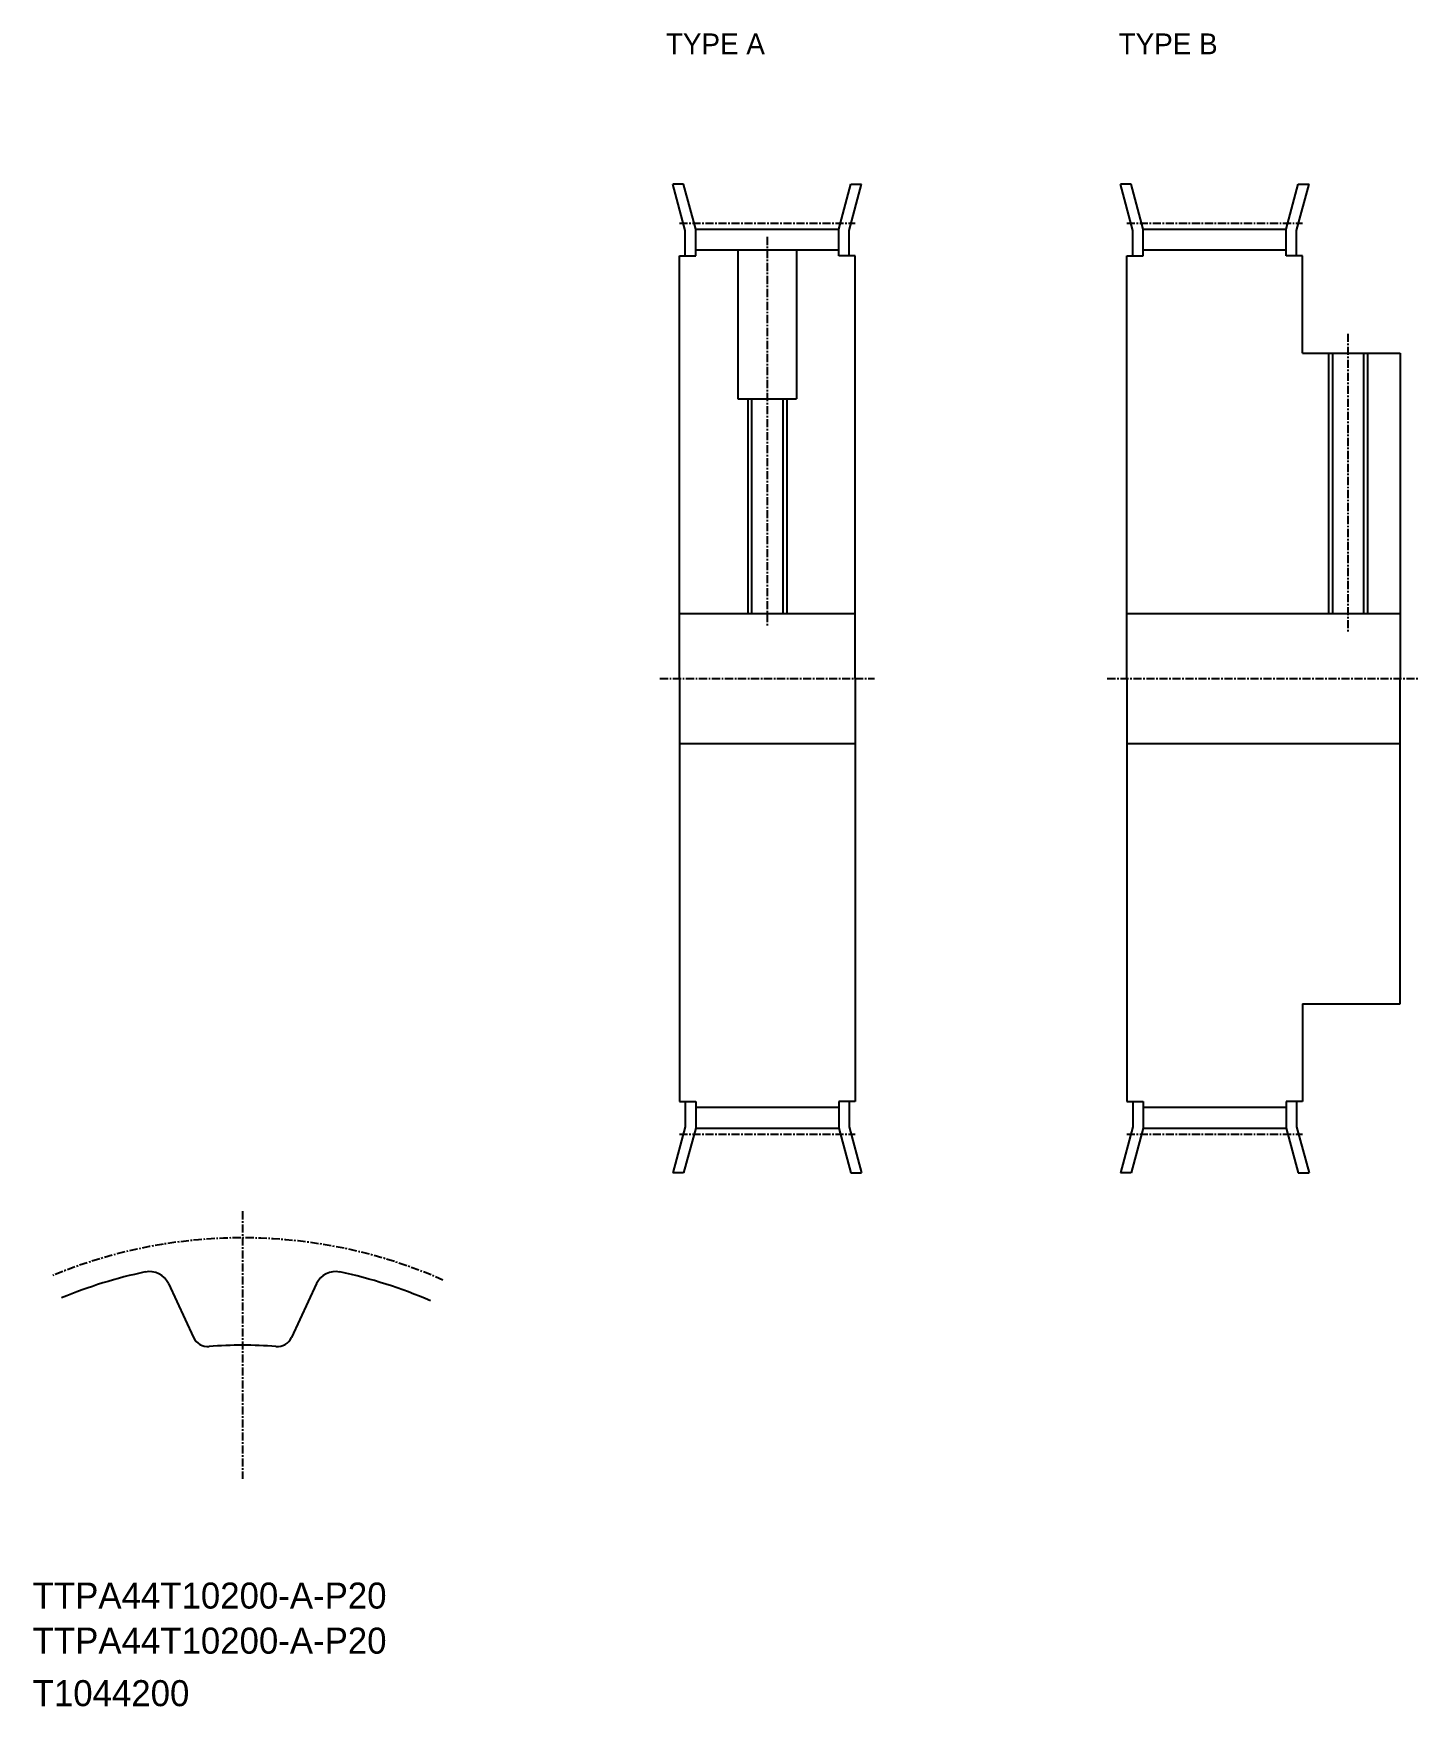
# Model space of a CAD drawing. Extents: x 10 to 223, y 10 to 267.
import ezdxf

# ---------------------------------------------------------------- set-up
doc = ezdxf.new("R2010")
doc.units = 0
doc.linetypes.add('CENTER', pattern=[2, 1.25, -0.25, 0.25, -0.25])
doc.layers.get('0').update_dxf_attribs({"linetype": 'CONTINUOUS'})
doc.layers.add('CENTER', color=1, linetype='CENTER')

msp = doc.modelspace()

# ---------------------------------------------------------------- linework, layer by layer
at = {"color": 7, "linetype": 'CONTINUOUS'}
for p, q in [((110.34, 236.86), (108.43, 243.97)), ((110.09, 243.97), (108.43, 243.97)), ((111.94, 237.07), (110.09, 243.97)), ((133.94, 237.07), (135.78, 243.97)), ((135.54, 236.86), (137.44, 243.97)), ((135.78, 243.97), (137.44, 243.97)), ((179.13, 236.86), (177.23, 243.97)), ((178.88, 243.97), (177.23, 243.97)), ((180.73, 237.07), (178.88, 243.97)), ((202.73, 237.07), (204.58, 243.97)), ((204.33, 236.86), (206.24, 243.97)), ((204.58, 243.97), (206.24, 243.97)), ((110.34, 232.97), (110.34, 236.86)), ((111.94, 232.97), (111.94, 237.07)), ((111.94, 237.07), (133.94, 237.07)), ((133.94, 232.97), (133.94, 237.07)), ((135.54, 232.97), (135.54, 236.86)), ((179.13, 232.97), (179.13, 236.86)), ((180.73, 237.07), (202.73, 237.07)), ((180.73, 232.97), (180.73, 237.07)), ((202.73, 232.97), (202.73, 237.07)), ((204.33, 232.97), (204.33, 236.86)), ((109.44, 167.97), (109.44, 232.97)), ((109.44, 232.97), (111.94, 232.97)), ((111.94, 233.87), (133.94, 233.87)), ((118.44, 233.87), (118.44, 210.97)), ((127.44, 233.87), (127.44, 210.97)), ((136.44, 232.97), (133.94, 232.97)), ((136.44, 167.97), (136.44, 232.97)), ((178.23, 167.97), (178.23, 232.97)), ((178.23, 232.97), (180.73, 232.97)), ((180.73, 233.87), (202.73, 233.87)), ((205.23, 232.97), (202.73, 232.97)), ((205.23, 217.97), (205.23, 232.97)), ((205.23, 217.97), (220.23, 217.97)), ((209.83, 217.97), (209.83, 177.97)), ((214.63, 217.97), (214.63, 177.97)), ((220.23, 217.97), (220.23, 167.97)), ((118.44, 210.97), (127.44, 210.97)), ((120.54, 210.97), (120.54, 177.97)), ((125.34, 210.97), (125.34, 177.97)), ((109.44, 177.97), (136.44, 177.97)), ((178.23, 177.97), (220.23, 177.97)), ((109.44, 167.97), (109.44, 102.97)), ((136.44, 167.97), (136.44, 102.97)), ((178.23, 167.97), (178.23, 102.97)), ((220.23, 117.97), (220.23, 167.97)), ((109.44, 157.97), (136.44, 157.97)), ((178.23, 157.97), (220.23, 157.97)), ((205.23, 117.97), (220.23, 117.97)), ((205.23, 117.97), (205.23, 102.97)), ((109.44, 102.97), (111.94, 102.97)), ((110.34, 102.97), (110.34, 99.08)), ((111.94, 102.97), (111.94, 98.87)), ((133.94, 102.97), (133.94, 98.87)), ((136.44, 102.97), (133.94, 102.97)), ((135.54, 102.97), (135.54, 99.08)), ((178.23, 102.97), (180.73, 102.97)), ((179.13, 102.97), (179.13, 99.08)), ((180.73, 102.97), (180.73, 98.87)), ((202.73, 102.97), (202.73, 98.87)), ((205.23, 102.97), (202.73, 102.97)), ((204.33, 102.97), (204.33, 99.08)), ((111.94, 102.07), (133.94, 102.07)), ((180.73, 102.07), (202.73, 102.07)), ((110.34, 99.08), (108.43, 91.97)), ((111.94, 98.87), (110.09, 91.97)), ((111.94, 98.87), (133.94, 98.87)), ((133.94, 98.87), (135.78, 91.97)), ((135.54, 99.08), (137.44, 91.97)), ((179.13, 99.08), (177.23, 91.97)), ((180.73, 98.87), (178.88, 91.97)), ((180.73, 98.87), (202.73, 98.87)), ((202.73, 98.87), (204.58, 91.97)), ((204.33, 99.08), (206.24, 91.97)), ((110.09, 91.97), (108.43, 91.97)), ((135.78, 91.97), (137.44, 91.97)), ((178.88, 91.97), (177.23, 91.97)), ((204.58, 91.97), (206.24, 91.97)), ((30.87, 74.97), (34.75, 66.66)), ((53.66, 74.97), (49.79, 66.66))]:
    msp.add_line(p, q, dxfattribs=at)
at = {"color": 3, "linetype": 'CONTINUOUS'}
for p, q in [((209.23, 217.97), (209.23, 177.97)), ((215.23, 217.97), (215.23, 177.97)), ((119.94, 210.97), (119.94, 177.97)), ((125.94, 210.97), (125.94, 177.97))]:
    msp.add_line(p, q, dxfattribs=at)
at = {"color": 7, "linetype": 'CONTINUOUS'}
for centre, radius, start, end in [((42.27, 5.6), 72.7, 101.8695, 112.4966), ((27.97, 73.61), 3.2, 25, 101.8695), ((56.56, 73.61), 3.2, 78.1305, 155), ((42.27, 5.6), 72.7, 66.577, 78.1305), ((36.92, 67.67), 2.4, 205, 274.9213), ((42.27, 5.6), 59.9, 85.0787, 94.9213), ((47.61, 67.67), 2.4, 265.0787, 335)]:
    msp.add_arc(centre, radius, start, end, dxfattribs=at)
at = {"layer": 'CENTER', "color": 1, "linetype": 'CENTER'}
for p, q in [((109.44, 238), (136.44, 238)), ((178.23, 238), (205.23, 238)), ((122.94, 235.87), (122.94, 175.97)), ((212.23, 220.97), (212.23, 174.97)), ((106.44, 167.97), (139.44, 167.97)), ((175.23, 167.97), (223.23, 167.97)), ((109.44, 97.94), (136.44, 97.94)), ((178.23, 97.94), (205.23, 97.94)), ((42.27, 86.07), (42.27, 44.93))]:
    msp.add_line(p, q, dxfattribs=at)
msp.add_arc((42.27, 5.6), 76.4, 66.2136, 112.4493, dxfattribs=at)

# ---------------------------------------------------------------- texts
at = {"color": 7, "linetype": 'CONTINUOUS'}
for s, height, p in [('TYPE A', 3.2, (107.36, 263.94)), ('TYPE B', 3.2, (176.97, 263.94)), ('TTPA44T10200-A-P20', 4, (10, 25)), ('TTPA44T10200-A-P20', 4, (10, 18.07)), ('T1044200', 4, (10, 10))]:
    msp.add_text(s, height=height, dxfattribs=at).set_placement(p)

doc.saveas('drawing.dxf')
